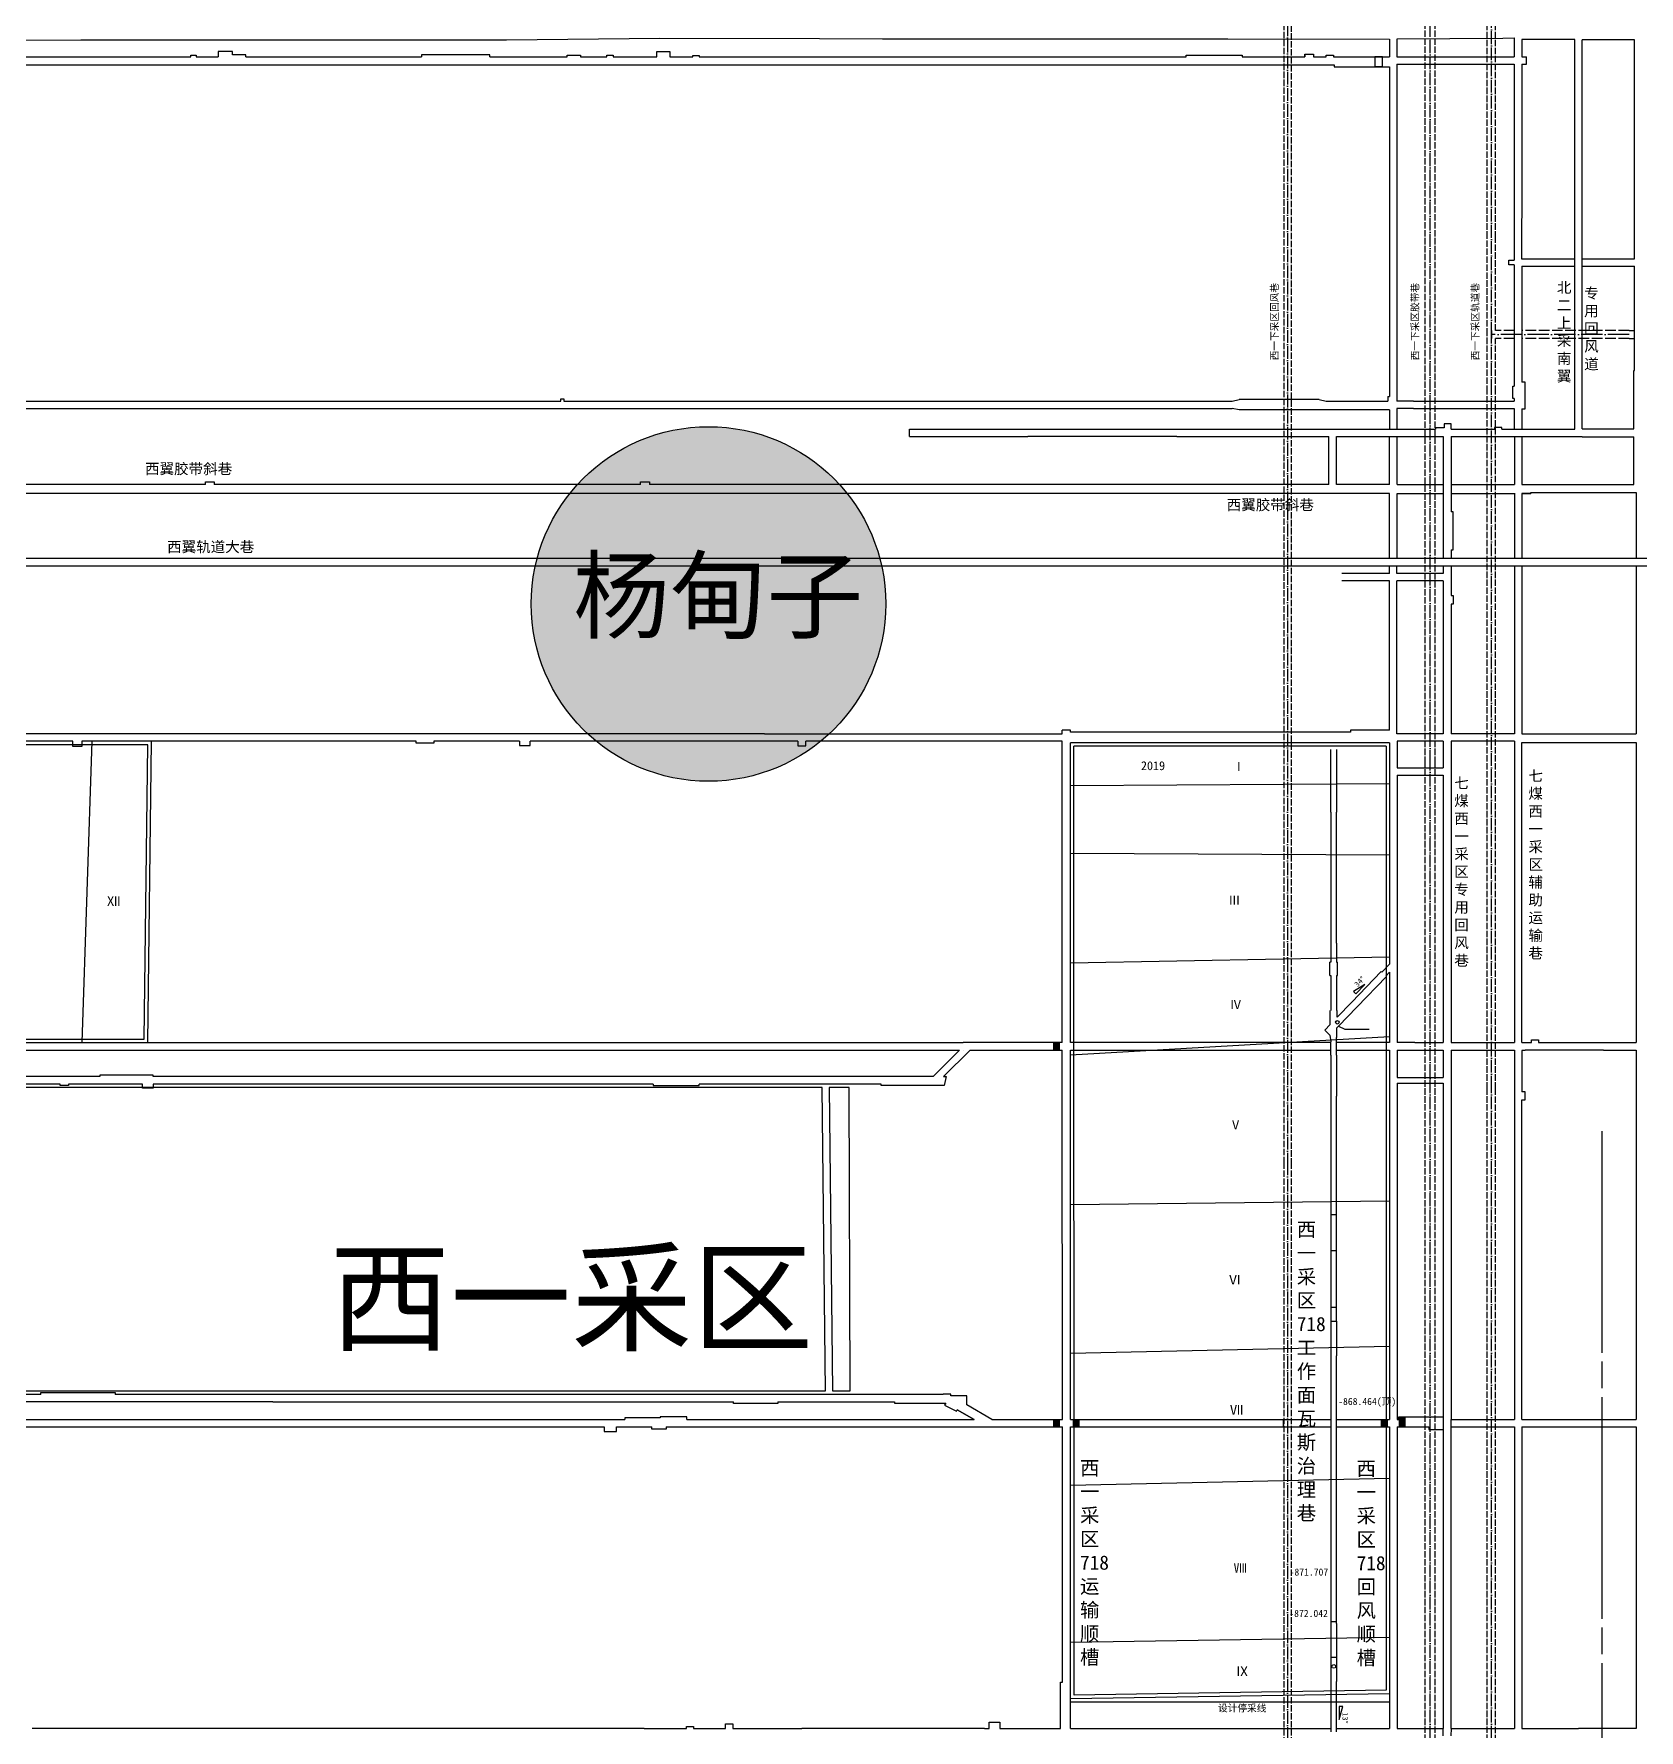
# Model space of a CAD drawing. Header units: millimetres. Extents: x 41513366 to 41522434, y 4590966 to 4600634.
# Drawn here: x 41517719 to 41518625, y 4594753 to 4595710 of the extents above; entities that cross this region are included whole.
import ezdxf

# ---------------------------------------------------------------- set-up
doc = ezdxf.new("R2010")
doc.units = ezdxf.units.MM
for name, pattern in [('ACAD_ISO02W100', [15, 12, -3]), ('ACAD_ISO04W100', [30, 24, -3, 0, -3]), ('新采区边界(5K)', [150, 125, -5, 15, -5])]:
    doc.linetypes.add(name, pattern=pattern)
doc.layers.get('0').update_dxf_attribs({"lineweight": 18})
for name, color, linetype, lineweight in [('12-2采区边界线', 7, 'Continuous', 18), ('2014年工作面月末位置', 150, 'Continuous', 18), ('2016年12煤进尺', 7, 'Continuous', 18), ('7煤巷道', 6, 'Continuous', 18), ('7煤巷道名称', 6, 'Continuous', 18), ('停采线', 255, 'Continuous', 18), ('图纸改动标记', 2, 'Continuous', 18), ('岩巷', 30, 'Continuous', 18), ('岩巷巷道名称', 30, 'Continuous', 18), ('工作面月末位置', 7, 'Continuous', 18), ('设计', 4, 'Continuous', 18), ('采区名称', 7, 'Continuous', 18), ('采空区工作面颜色', 6, 'Continuous', 18)]:
    doc.layers.add(name, color=color, linetype=linetype, lineweight=lineweight)
doc.styles.add('仿宋_GB2312', font='')
doc.styles.add('正体', font='')
doc.styles.add('正等线体', font='simhei.ttf')
doc.styles.get('仿宋_GB2312').set_extended_font_data('宋体')
doc.styles.get('正体').set_extended_font_data('宋体')

msp = doc.modelspace()

# ---------------------------------------------------------------- hatches: boundary and pattern name
at = {"layer": '2016年12煤进尺', "lineweight": -3, "ltscale": 2}
h = msp.add_hatch(color=256, dxfattribs=at)
h.set_gradient(color1=(255, 255, 0), color2=(0, 255, 0), tint=1)
edge = h.paths.add_edge_path()
edge.add_arc((41518099.807, 4595388.504), 100, 0, 360)
edge = h.paths.add_edge_path()
edge.add_arc((41518060.298, 4594304.927), 100, 0, 360)
at = {"layer": '图纸改动标记', "lineweight": -3, "ltscale": 2}
for points in [[(41518298.1925, 4595141.1414), (41518294.1925, 4595141.1414), (41518294.2008, 4595136.9493), (41518298.2008, 4595136.9493)], [(41518298.1925, 4594928.5824), (41518294.1925, 4594928.5824), (41518294.2008, 4594924.3904), (41518298.2008, 4594924.3904)], [(41518309.1994, 4594928.6036), (41518305.1994, 4594928.6036), (41518305.1994, 4594924.4036), (41518309.1994, 4594924.4036)], [(41518483.0758, 4594928.5497), (41518479.0758, 4594928.5487), (41518479.0758, 4594924.3477), (41518483.0758, 4594924.3477)], [(41518493.2184, 4594930.052), (41518489.2184, 4594930.052), (41518489.2184, 4594924.3512), (41518493.2184, 4594924.3512)]]:
    msp.add_hatch(color=3, dxfattribs=at).paths.add_polyline_path(points, flags=0)

# ---------------------------------------------------------------- linework, layer by layer
at = {"color": 30, "linetype": 'ByBlock', "lineweight": -3, "ltscale": 0.5}
for p, q in [((41518454.162, 4595043.969), (41518450.962, 4595043.969)), ((41518450.962, 4595023.969), (41518454.162, 4595023.969)), ((41518450.962, 4594991.969), (41518454.162, 4594991.969))]:
    msp.add_line(p, q, dxfattribs=at)
at = {"color": 3, "lineweight": -3}
for centre in [(41518454.562, 4595152.586), (41518452.562, 4594789.295)]:
    msp.add_circle(centre, 1, dxfattribs=at)
at = {"layer": '12-2采区边界线', "linetype": '新采区边界(5K)', "lineweight": -3}
msp.add_lwpolyline([(41518603.8397, 4595091.2016), (41518603.8397, 4593922.9795), (41516900, 4593922.9795)], dxfattribs=at)
at = {"layer": '2014年工作面月末位置', "color": 150, "lineweight": -3}
for p, q in [((41518482.062, 4595308.281), (41518306.0142, 4595308.281)), ((41518306.0511, 4594773.0433), (41518306.0142, 4595308.281)), ((41518484.062, 4595287.116), (41518304.0157, 4595285.8822)), ((41518484.062, 4595246.778), (41518304.0234, 4595247.7862)), ((41518304.0445, 4595186.1038), (41518484.0839, 4595189.4566)), ((41518304.0263, 4595134.2372), (41518484.062, 4595144.514)), ((41518304.0323, 4595049.751), (41518484.062, 4595051.892)), ((41518304.0362, 4594965.981), (41518484.0638, 4594969.993)), ((41518304.0456, 4594891.59), (41518484.0609, 4594895.383)), ((41518484.0567, 4594805.6049), (41518304.0446, 4594802.727)), ((41518484.062, 4594773.879), (41518304.0519, 4594771.0112)), ((41518482.062, 4594775.8474), (41518306.0511, 4594773.0433))]:
    msp.add_line(p, q, dxfattribs=at)
msp.add_lwpolyline([(41518482.062, 4595308.281), (41518482.062, 4594775.8474)], dxfattribs=at)
at = {"layer": '2016年12煤进尺', "color": 3, "lineweight": -3, "ltscale": 2}
msp.add_line((41518541.5, 4595542.743), (41518541.5, 4595538.143), dxfattribs=at)
at = {"layer": '2016年12煤进尺', "color": 2, "lineweight": -3, "ltscale": 2}
for p, q in [((41518450.962, 4594983.949), (41518454.162, 4594983.949)), ((41518424.062, 4594928.552), (41518424.0623, 4594924.3385)), ((41518450.962, 4594814.723), (41518454.162, 4594814.723)), ((41518454.162, 4594794.301), (41518450.962, 4594794.301))]:
    msp.add_line(p, q, dxfattribs=at)
at = {"layer": '2016年12煤进尺', "color": 30, "lineweight": -3, "ltscale": 2}
for points in [[(41518470.099, 4595173.9085), (41518463.6469, 4595169.9791), (41518465.022, 4595168.6512)], [(41518455.6815, 4594759.3991), (41518457.5932, 4594766.7077), (41518455.6815, 4594766.7077)]]:
    msp.add_lwpolyline(points, close=True, dxfattribs=at)
msp.add_lwpolyline([(41518455.2383, 4595150.4072), (41518458.7331, 4595148.6516), (41518472.591, 4595148.6516)], dxfattribs=at)
at = {"layer": '2016年12煤进尺', "lineweight": 30, "ltscale": 2}
msp.add_circle((41518099.807, 4595388.504), 100, dxfattribs=at)
at = {"layer": '7煤巷道', "lineweight": -3}
for p, q in [((41518483.937, 4595707.1433), (41518483.937, 4595697.144)), ((41518483.943, 4595707.1433), (41518483.943, 4595697.144)), ((41518488.137, 4595707.1374), (41518488.137, 4595697.144)), ((41518488.143, 4595707.1374), (41518488.143, 4595697.144)), ((41518554.418, 4595707.7524), (41518554.418, 4595697.144)), ((41518584.933, 4595706.952), (41518558.6161, 4595706.952)), ((41518588.533, 4595706.952), (41518584.933, 4595706.952)), ((41518588.533, 4595583.17), (41518588.533, 4595706.952)), ((41518592.733, 4595583.1702), (41518592.733, 4595706.752)), ((41518622.284, 4595706.752), (41518592.733, 4595706.752)), ((41518483.937, 4595691.544), (41518483.937, 4595529.829)), ((41518483.943, 4595691.544), (41518483.943, 4595529.829)), ((41518488.137, 4595692.944), (41518488.137, 4595529.8231)), ((41518488.143, 4595692.944), (41518488.143, 4595529.8231)), ((41518554.418, 4595692.944), (41518554.418, 4595582.495)), ((41518588.533, 4595487.117), (41518588.533, 4595583.17)), ((41518592.733, 4595487.216), (41518592.733, 4595583.1702)), ((41518554.418, 4595579.745), (41518554.418, 4595511.379)), ((41518558.618, 4595578.9691), (41518558.618, 4595513.579)), ((41518622.284, 4595520.216), (41518622.284, 4595578.9711)), ((41518621.884, 4595489.716), (41518621.884, 4595520.216)), ((41518483.0251, 4595505.544), (41518483.0238, 4595502.944)), ((41518554.418, 4595504.379), (41518554.418, 4595502.944)), ((41518554.418, 4595498.744), (41518554.418, 4595487.122)), ((41518558.618, 4595498.579), (41518558.618, 4595487.117)), ((41518213.27, 4595482.958), (41518213.27, 4595487.158)), ((41518239.645, 4595487.158), (41518279.961, 4595487.158)), ((41518279.961, 4595487.122), (41518503.139, 4595487.1209)), ((41518558.618, 4595487.117), (41518588.533, 4595487.117)), ((41518592.733, 4595487.216), (41518621.884, 4595487.216)), ((41518621.884, 4595487.216), (41518621.884, 4595489.716)), ((41518239.645, 4595482.958), (41518279.961, 4595482.958)), ((41518363.943, 4595482.922), (41518279.961, 4595482.958)), ((41518363.943, 4595482.922), (41518449.858, 4595482.922)), ((41518454.058, 4595482.922), (41518488.258, 4595482.922)), ((41518514.318, 4595482.922), (41518514.3181, 4595461.922)), ((41518518.718, 4595482.922), (41518518.7181, 4595461.922)), ((41518554.548, 4595482.9175), (41518592.733, 4595482.917)), ((41518554.548, 4595482.9175), (41518554.548, 4595455.839)), ((41518558.748, 4595482.917), (41518558.748, 4595455.8369)), ((41518592.733, 4595482.917), (41518592.733, 4595482.816)), ((41518592.733, 4595482.816), (41518621.883, 4595482.816)), ((41518514.3181, 4595461.922), (41518514.3181, 4595455.839)), ((41518518.7181, 4595461.922), (41518518.7181, 4595455.839)), ((41517745.4744, 4595450.837), (41517675.6026, 4595450.837)), ((41517745.4744, 4595455.837), (41517698.603, 4595455.837)), ((41517816.007, 4595455.837), (41517745.4744, 4595455.837)), ((41517820.531, 4595450.837), (41517745.4744, 4595450.837)), ((41517942.1251, 4595450.837), (41517820.531, 4595450.837)), ((41517942.1251, 4595455.837), (41517821.007, 4595455.837)), ((41518061.538, 4595455.837), (41517942.1251, 4595455.837)), ((41518173.706, 4595450.837), (41517942.1251, 4595450.837)), ((41518173.706, 4595455.837), (41518066.538, 4595455.837)), ((41518238.214, 4595455.837), (41518173.706, 4595455.837)), ((41518238.214, 4595450.837), (41518173.706, 4595450.837)), ((41518449.858, 4595455.837), (41518238.214, 4595455.837)), ((41518458.996, 4595450.837), (41518238.214, 4595450.837)), ((41518484.058, 4595455.837), (41518454.058, 4595455.837)), ((41518484.058, 4595450.837), (41518458.996, 4595450.837)), ((41518514.3182, 4595455.839), (41518514.3182, 4595448.922)), ((41518514.3182, 4595448.922), (41518514.3183, 4595414.3034)), ((41518518.7181, 4595455.839), (41518518.7182, 4595448.922)), ((41518518.7182, 4595448.922), (41518518.7182, 4595440.517)), ((41518554.548, 4595451.0672), (41518554.548, 4595414.3034)), ((41518558.748, 4595455.8369), (41518560.11, 4595455.8369)), ((41518558.748, 4595455.8369), (41518560.11, 4595455.8369)), ((41518558.748, 4595450.8369), (41518558.748, 4595414.3034)), ((41518560.11, 4595455.8369), (41518620.1811, 4595455.8352)), ((41518560.11, 4595455.8369), (41518621.883, 4595455.8351)), ((41518563.748, 4595451.4369), (41518620.1809, 4595451.4352)), ((41518563.748, 4595451.4369), (41518563.748, 4595450.8369)), ((41518623.155, 4595451.4351), (41518623.155, 4595414.3085)), ((41518520.0183, 4595440.517), (41518518.7182, 4595440.517)), ((41518520.0183, 4595419.017), (41518520.0183, 4595440.517)), ((41518518.7183, 4595419.017), (41518518.7183, 4595414.3034)), ((41518518.7183, 4595419.017), (41518520.0183, 4595419.017)), ((41518484.062, 4595405.669), (41518484.062, 4595410.1034)), ((41518488.144, 4595405.669), (41518488.144, 4595410.1034)), ((41518514.3184, 4595410.1034), (41518514.3184, 4595405.669)), ((41518514.3184, 4595410.1034), (41518514.3184, 4595405.669)), ((41518518.7184, 4595410.1034), (41518518.7185, 4595393.317)), ((41518554.548, 4595410.1034), (41518554.548, 4595315.352)), ((41518558.748, 4595410.1034), (41518558.748, 4595315.352)), ((41518623.155, 4595410.1045), (41518623.155, 4595315.352)), ((41518484.062, 4595405.669), (41518457.062, 4595405.669)), ((41518484.062, 4595401.469), (41518457.062, 4595401.469)), ((41518484.062, 4595317.281), (41518484.062, 4595401.469)), ((41518512.3184, 4595405.669), (41518488.144, 4595405.669)), ((41518488.144, 4595315.352), (41518488.144, 4595401.469)), ((41518512.3184, 4595401.469), (41518488.144, 4595401.469)), ((41518514.3184, 4595405.669), (41518512.3184, 4595405.669)), ((41518514.3184, 4595401.469), (41518512.3184, 4595401.469)), ((41518514.3184, 4595401.469), (41518514.3186, 4595370.662)), ((41518514.3184, 4595401.469), (41518514.3188, 4595315.352)), ((41518518.7184, 4595408.617), (41518518.7185, 4595393.317)), ((41518518.7185, 4595393.317), (41518520.0185, 4595393.317)), ((41518520.0185, 4595393.317), (41518520.0185, 4595388.417)), ((41518518.7185, 4595388.417), (41518518.7186, 4595370.662)), ((41518520.0185, 4595388.417), (41518518.7185, 4595388.417)), ((41518518.7185, 4595388.417), (41518518.7188, 4595315.352)), ((41518514.3186, 4595370.662), (41518514.3187, 4595349.9995)), ((41518518.7186, 4595370.662), (41518518.7187, 4595349.9995)), ((41517844.174, 4595315.352), (41517555.318, 4595315.352)), ((41517844.174, 4595315.352), (41517719.4, 4595315.352)), ((41518004.174, 4595315.352), (41517844.174, 4595315.352)), ((41518131.475, 4595315.352), (41518004.174, 4595315.352)), ((41518131.475, 4595315.352), (41518299.4139, 4595315.352)), ((41518365.062, 4595316.281), (41518304.014, 4595316.281)), ((41518462.062, 4595316.281), (41518365.062, 4595316.281)), ((41518514.3188, 4595315.352), (41518488.144, 4595315.352)), ((41518554.548, 4595315.352), (41518518.718, 4595315.352)), ((41518558.748, 4595315.352), (41518623.155, 4595315.352)), ((41517741.242, 4595311.152), (41517665.656, 4595311.152)), ((41517741.242, 4595311.152), (41517719.4, 4595311.152)), ((41517844.174, 4595311.152), (41517746.242, 4595311.152)), ((41517934.841, 4595311.152), (41517844.174, 4595311.152)), ((41517993.241, 4595311.152), (41517944.841, 4595311.152)), ((41518004.174, 4595311.152), (41517999.241, 4595311.152)), ((41518131.475, 4595311.152), (41518004.174, 4595311.152)), ((41518150.148, 4595311.152), (41518131.475, 4595311.152)), ((41518216.232, 4595311.152), (41518154.648, 4595311.152)), ((41518241.232, 4595311.152), (41518216.232, 4595311.152)), ((41518299.4142, 4595311.152), (41518241.232, 4595311.152)), ((41518365.062, 4595310.281), (41518304.014, 4595310.281)), ((41518484.062, 4595310.281), (41518365.062, 4595310.281)), ((41518514.3189, 4595311.152), (41518488.262, 4595311.152)), ((41518514.3189, 4595311.152), (41518514.3189, 4595299.617)), ((41518514.3189, 4595311.152), (41518514.3189, 4595296.152)), ((41518554.548, 4595311.152), (41518518.718, 4595311.152)), ((41518518.7189, 4595311.152), (41518518.7189, 4595299.617)), ((41518518.7189, 4595311.152), (41518518.7194, 4595204.73)), ((41518554.548, 4595311.152), (41518554.548, 4595305.2491)), ((41518554.548, 4595305.2491), (41518554.548, 4595141.152)), ((41518558.748, 4595141.152), (41518558.748, 4595310.352)), ((41518558.748, 4595310.352), (41518560.6733, 4595310.352)), ((41518560.6733, 4595310.352), (41518578.567, 4595310.352)), ((41518578.567, 4595310.352), (41518623.155, 4595310.352)), ((41518623.155, 4595310.352), (41518623.155, 4595141.152)), ((41518488.262, 4595296.152), (41518514.3189, 4595296.152)), ((41518514.3189, 4595299.617), (41518514.3189, 4595296.152)), ((41518518.7189, 4595299.617), (41518518.7194, 4595204.73)), ((41518488.262, 4595291.952), (41518514.3189, 4595291.952)), ((41518514.3189, 4595291.952), (41518514.3194, 4595204.73)), ((41518514.3189, 4595291.952), (41518514.3194, 4595204.73)), ((41518299.4177, 4595141.152), (41518299.4177, 4595260.0829)), ((41518304.0742, 4595141.152), (41518304.0175, 4595260.0542)), ((41518514.3194, 4595204.73), (41518514.3196, 4595154.84)), ((41518518.7194, 4595204.73), (41518518.7196, 4595154.84)), ((41518479.6761, 4595180.8955), (41518484.062, 4595185.4373)), ((41518481.9779, 4595178.6726), (41518484.062, 4595180.8307)), ((41518514.3196, 4595154.84), (41518514.3197, 4595141.152)), ((41518518.7196, 4595154.84), (41518518.7197, 4595141.152)), ((41517449.301, 4595141.152), (41518243.485, 4595141.152)), ((41517449.301, 4595136.952), (41518241.4681, 4595136.952)), ((41518241.4681, 4595136.952), (41518226.4684, 4595121.952)), ((41518243.485, 4595136.952), (41518243.485, 4595136.952)), ((41518247.4078, 4595136.952), (41518299.4263, 4595136.952)), ((41518304.0261, 4595136.952), (41518450.962, 4595136.952)), ((41518454.162, 4595136.952), (41518484.062, 4595136.952)), ((41518488.262, 4595136.952), (41518514.3197, 4595136.952)), ((41518498.218, 4595141.152), (41518514.3197, 4595141.152)), ((41518514.3197, 4595136.952), (41518514.3198, 4595121.452)), ((41518514.3197, 4595136.952), (41518514.3198, 4595121.452)), ((41518518.7197, 4595141.152), (41518554.548, 4595141.152)), ((41518518.7197, 4595136.952), (41518518.7199, 4595093.041)), ((41518518.7197, 4595136.952), (41518518.7207, 4594933.154)), ((41518518.7197, 4595136.952), (41518539.818, 4595136.952)), ((41518539.818, 4595136.952), (41518554.548, 4595136.952)), ((41518554.548, 4595136.952), (41518554.548, 4595068.927)), ((41518554.548, 4595135.797), (41518554.548, 4594936.238)), ((41518558.748, 4595134.9656), (41518558.748, 4595113.4042)), ((41518604.767, 4595141.152), (41518619.767, 4595141.152)), ((41518604.767, 4595136.952), (41518623.155, 4595136.952)), ((41518619.767, 4595141.152), (41518623.155, 4595141.152)), ((41518623.155, 4595136.952), (41518623.155, 4594928.544)), ((41517756.46, 4595121.952), (41517684.616, 4595121.952)), ((41517734.126, 4595117.752), (41517684.616, 4595117.752)), ((41517780.46, 4595117.752), (41517738.826, 4595117.752)), ((41517925.167, 4595121.952), (41517786.46, 4595121.952)), ((41517925.167, 4595117.752), (41517786.46, 4595117.752)), ((41518060.343, 4595121.952), (41517925.167, 4595121.952)), ((41518060.343, 4595117.752), (41517925.167, 4595117.752)), ((41518093.759, 4595121.952), (41518060.343, 4595121.952)), ((41518068.567, 4595117.752), (41518060.343, 4595117.752)), ((41518149.759, 4595121.952), (41518093.759, 4595121.952)), ((41518149.759, 4595117.752), (41518094.567, 4595117.752)), ((41518214.759, 4595121.952), (41518149.759, 4595121.952)), ((41518226.4684, 4595121.952), (41518214.759, 4595121.952)), ((41518514.3198, 4595118.252), (41518514.3199, 4595093.041)), ((41518514.3198, 4595118.252), (41518514.3207, 4594933.154)), ((41518558.748, 4594928.544), (41518558.748, 4595108.9042)), ((41517723.105, 4594942.752), (41517691.065, 4594942.752)), ((41517921.5532, 4594942.752), (41517765.105, 4594942.752)), ((41518041.5343, 4594942.752), (41517854.047, 4594942.752)), ((41517854.047, 4594938.552), (41517691.065, 4594938.552)), ((41518514.318, 4594933.154), (41518514.318, 4594754.344)), ((41518518.718, 4594933.154), (41518518.718, 4594928.552)), ((41518554.548, 4594936.238), (41518554.548, 4594928.552)), ((41517679.406, 4594928.552), (41518052.612, 4594928.552)), ((41517679.406, 4594924.352), (41518040.988, 4594924.352)), ((41518047.988, 4594924.352), (41518067.912, 4594924.352)), ((41518075.912, 4594924.352), (41518299.4446, 4594924.352)), ((41518087.612, 4594928.552), (41518249.6722, 4594928.552)), ((41518259.6722, 4594928.552), (41518259.737, 4594928.552)), ((41518259.737, 4594928.552), (41518275.755, 4594928.552)), ((41518304.0411, 4594924.352), (41518450.962, 4594924.352)), ((41518454.162, 4594924.352), (41518457.457, 4594924.352)), ((41518457.457, 4594928.544), (41518484.062, 4594928.5507)), ((41518457.457, 4594924.344), (41518484.062, 4594924.3484)), ((41518488.262, 4594928.5518), (41518489.218, 4594928.552)), ((41518488.262, 4594924.3491), (41518506.218, 4594924.352)), ((41518518.718, 4594928.552), (41518554.548, 4594928.552)), ((41518518.718, 4594924.352), (41518518.718, 4594928.552)), ((41518518.718, 4594754.344), (41518518.718, 4594924.352)), ((41518518.718, 4594924.352), (41518554.548, 4594924.352)), ((41518554.548, 4594924.352), (41518554.548, 4594826.371)), ((41518558.748, 4594928.544), (41518605.627, 4594928.544)), ((41518558.748, 4594924.344), (41518558.748, 4594826.371)), ((41518558.748, 4594924.344), (41518623.155, 4594924.344)), ((41518605.627, 4594928.544), (41518623.155, 4594928.544)), ((41518623.155, 4594924.352), (41518623.155, 4594754.352)), ((41518554.548, 4594826.371), (41518554.548, 4594754.344)), ((41518558.748, 4594826.371), (41518558.748, 4594754.344)), ((41517830.983, 4594754.3504), (41517718.2, 4594754.3496)), ((41517933.415, 4594754.3511), (41517830.983, 4594754.3504)), ((41518063.52, 4594754.352), (41517933.415, 4594754.3511)), ((41518063.52, 4594754.352), (41518087.324, 4594754.352)), ((41518091.324, 4594754.352), (41518109.424, 4594754.352)), ((41518113.624, 4594754.352), (41518152.52, 4594754.352)), ((41518255.605, 4594754.344), (41518152.52, 4594754.344)), ((41518255.605, 4594754.344), (41518258.19, 4594754.352)), ((41518258.19, 4594754.352), (41518258.19, 4594757.852)), ((41518258.19, 4594757.852), (41518264.19, 4594757.852)), ((41518264.19, 4594757.852), (41518264.19, 4594754.352)), ((41518264.19, 4594754.352), (41518298.4531, 4594754.3497)), ((41518304.0531, 4594754.3495), (41518390.472, 4594754.344)), ((41518390.472, 4594754.344), (41518450.962, 4594754.344)), ((41518454.162, 4594754.344), (41518484.062, 4594754.344)), ((41518488.262, 4594754.344), (41518514.318, 4594754.344)), ((41518514.318, 4594750.144), (41518514.318, 4594754.344)), ((41518518.718, 4594754.344), (41518518.618, 4594750.144)), ((41518518.718, 4594754.344), (41518554.548, 4594754.344)), ((41518558.748, 4594754.344), (41518590.729, 4594754.344)), ((41518623.155, 4594754.344), (41518590.729, 4594754.344)), ((41518623.155, 4594754.352), (41518623.155, 4594754.344))]:
    msp.add_line(p, q, dxfattribs=at)
at = {"layer": '7煤巷道', "color": 30, "lineweight": -3}
for p, q in [((41518450.962, 4595271.1417), (41518450.962, 4595306.5163)), ((41518454.162, 4595306.5163), (41518454.162, 4595271.1417)), ((41518450.962, 4595271.1417), (41518450.962, 4595232.1416)), ((41518454.162, 4595232.1416), (41518454.162, 4595271.1417)), ((41518450.962, 4595232.1416), (41518450.962, 4595197.142)), ((41518454.162, 4595197.142), (41518454.162, 4595232.1416)), ((41518450.962, 4595197.142), (41518450.962, 4595186.4289)), ((41518454.162, 4595197.142), (41518454.162, 4595186.4289)), ((41518450.362, 4595179.0289), (41518450.362, 4595186.4289)), ((41518450.962, 4595186.4289), (41518450.362, 4595186.4289)), ((41518454.162, 4595186.4289), (41518454.762, 4595186.4289)), ((41518454.762, 4595179.0289), (41518454.762, 4595186.4289)), ((41518462.7273, 4595163.9204), (41518479.3883, 4595181.1733)), ((41518479.3883, 4595181.1733), (41518479.6761, 4595180.8955)), ((41518450.362, 4595179.0289), (41518450.962, 4595179.0289)), ((41518450.962, 4595179.0289), (41518450.962, 4595159.235)), ((41518454.162, 4595179.0289), (41518454.162, 4595159.235)), ((41518454.162, 4595179.0289), (41518454.762, 4595179.0289)), ((41518465.6046, 4595161.1418), (41518482.2657, 4595178.3947)), ((41518481.9779, 4595178.6726), (41518482.2657, 4595178.3947)), ((41518462.7273, 4595163.9204), (41518454.562, 4595155.4651)), ((41518465.6046, 4595161.1418), (41518455.2383, 4595150.4072)), ((41518447.5265, 4595148.1796), (41518450.562, 4595151.323)), ((41518450.562, 4595151.323), (41518450.562, 4595159.235)), ((41518454.562, 4595155.4651), (41518454.562, 4595159.235)), ((41518447.5265, 4595148.1796), (41518450.4038, 4595145.401)), ((41518450.4038, 4595145.401), (41518450.962, 4595141.6508)), ((41518450.962, 4595133.9698), (41518450.962, 4595141.6508)), ((41518454.162, 4595149.2927), (41518455.2383, 4595150.4072)), ((41518454.162, 4595149.2927), (41518454.162, 4595144.0088)), ((41518454.162, 4595133.9698), (41518454.162, 4595144.0088)), ((41518450.962, 4595133.9698), (41518450.962, 4595110.9694)), ((41518454.162, 4595133.9698), (41518454.162, 4595110.9694)), ((41518450.962, 4595110.9694), (41518450.962, 4595081.968)), ((41518454.162, 4595081.968), (41518454.162, 4595110.9694)), ((41518450.962, 4595081.968), (41518450.962, 4595023.969)), ((41518454.162, 4595023.969), (41518454.162, 4595081.968)), ((41518450.962, 4595023.969), (41518450.962, 4594997.049)), ((41518454.162, 4594997.049), (41518454.162, 4595023.969)), ((41518450.962, 4594997.049), (41518450.962, 4594983.949)), ((41518454.162, 4594983.949), (41518454.162, 4594997.049))]:
    msp.add_line(p, q, dxfattribs=at)
at = {"layer": '7煤巷道', "lineweight": -3}
for points in [[(41516895.7085, 4595706.7115), (41516979.594, 4595706.627), (41517057.51, 4595706.488), (41517098.859, 4595706.506), (41517189.811, 4595706.56), (41517276.635, 4595706.643), (41517369.307, 4595706.59), (41517448.08, 4595706.574), (41517511.46, 4595706.582), (41517610.146, 4595706.575), (41517654.831, 4595706.567), (41517745.677, 4595706.643), (41517813.659, 4595706.65), (41517897.167, 4595706.673), (41517985.916, 4595706.669), (41518072.387, 4595707.599), (41518162.481, 4595707.501), (41518197.939, 4595707.179), (41518223.887, 4595707.188), (41518306.181, 4595707.233), (41518392.856, 4595707.271), (41518483.943, 4595707.1433)], [(41518488.143, 4595707.1569), (41518548.0085, 4595707.6948)], [(41518548.0085, 4595707.6948), (41518554.416, 4595707.7523)], [(41518558.6161, 4595706.952), (41518558.6174, 4595697.144)], [(41518622.284, 4595696.171), (41518622.284, 4595706.752), (41518592.733, 4595706.752)], [(41517632.233, 4595697.144), (41517807.741, 4595697.144)], [(41517807.741, 4595697.144), (41517807.741, 4595697.944), (41517810.741, 4595697.944), (41517810.741, 4595697.144), (41517823.241, 4595697.144)], [(41517838.741, 4595697.144), (41517838.741, 4595698.144), (41517831.241, 4595698.144), (41517831.241, 4595700.144), (41517823.241, 4595700.144), (41517823.241, 4595697.144)], [(41517838.741, 4595697.144), (41517937.908, 4595697.144)], [(41517976.4081, 4595697.1531), (41517976.4081, 4595698.2531), (41517937.9081, 4595698.2531), (41517937.908, 4595697.1554)], [(41517976.4081, 4595697.144), (41518020.0081, 4595697.144)], [(41518020.0081, 4595697.1531), (41518020.0081, 4595697.9531), (41518027.5081, 4595697.9531), (41518027.508, 4595697.1501)], [(41518027.508, 4595697.144), (41518042.508, 4595697.144)], [(41518042.508, 4595697.1547), (41518042.508, 4595697.9547), (41518046.008, 4595697.9547), (41518046.008, 4595697.149)], [(41518046.008, 4595697.144), (41518070.6619, 4595697.1475), (41518070.6621, 4595700.0471), (41518077.9621, 4595700.0471), (41518077.9621, 4595697.144), (41518090.9631, 4595697.1463), (41518090.9631, 4595697.8463), (41518094.5631, 4595697.8463), (41518094.5631, 4595697.1461)], [(41518094.5631, 4595697.144), (41518369.3801, 4595697.144)], [(41518369.3801, 4595697.144), (41518369.3801, 4595697.944), (41518400.8801, 4595697.944), (41518400.8801, 4595697.144)], [(41518400.8801, 4595697.144), (41518436.249, 4595697.144)], [(41518436.249, 4595698.418), (41518436.249, 4595697.144), (41518436.249, 4595698.644), (41518441.049, 4595698.644), (41518441.049, 4595697.144), (41518448.349, 4595697.144), (41518448.349, 4595697.944), (41518452.349, 4595697.944), (41518452.349, 4595697.144), (41518483.943, 4595697.144)], [(41518488.137, 4595697.144), (41518549.4136, 4595697.144)], [(41518549.4136, 4595697.144), (41518554.418, 4595697.144)], [(41518558.6174, 4595697.144), (41518561.2179, 4595697.144)], [(41518558.6179, 4595692.9446), (41518561.2179, 4595692.9446), (41518561.2179, 4595697.144)], [(41518622.284, 4595583.1711), (41518622.284, 4595696.171)], [(41517070.673, 4595692.644), (41518452.849, 4595692.644), (41518452.849, 4595691.544), (41518483.943, 4595691.544)], [(41518488.137, 4595692.944), (41518549.4136, 4595692.944)], [(41518549.4136, 4595692.944), (41518554.418, 4595692.944)], [(41518554.418, 4595579.745), (41518551.3576, 4595579.745), (41518551.3576, 4595582.495), (41518554.418, 4595582.495)], [(41518558.5286, 4595583.1691), (41518588.533, 4595583.17)], [(41518558.618, 4595583.1691), (41518588.533, 4595583.17)], [(41518592.733, 4595583.1702), (41518622.284, 4595583.1711)], [(41518558.618, 4595578.9691), (41518588.533, 4595578.97)], [(41518592.733, 4595578.9702), (41518622.284, 4595578.9711)], [(41518483.937, 4595529.829), (41518483.9251, 4595505.5436)], [(41518488.137, 4595529.8231), (41518488.1383, 4595502.944)], [(41518621.884, 4595520.216), (41518622.284, 4595520.216)], [(41518483.0326, 4595505.5446), (41518483.9172, 4595505.5687)], [(41518554.418, 4595504.379), (41518553.518, 4595504.379), (41518553.518, 4595511.379), (41518554.418, 4595511.379)], [(41518558.748, 4595498.579), (41518560.618, 4595498.579), (41518560.618, 4595513.579), (41518558.618, 4595513.579)], [(41517247.495, 4595498.744), (41518395.2089, 4595498.744)], [(41517679.814, 4595502.944), (41518016.439, 4595502.944)], [(41518016.439, 4595502.944), (41518016.439, 4595504.144), (41518018.139, 4595504.144), (41518018.139, 4595502.944)], [(41518018.139, 4595502.944), (41518395.2089, 4595502.944)], [(41518395.2089, 4595502.944), (41518399.1059, 4595503.846)], [(41518399.1059, 4595497.944), (41518395.2089, 4595498.744)], [(41518444.312, 4595503.846), (41518399.1059, 4595503.846)], [(41518483.9213, 4595497.944), (41518399.1059, 4595497.944)], [(41518444.312, 4595503.846), (41518448.2089, 4595502.944)], [(41518448.209, 4595502.944), (41518483.0238, 4595502.944)], [(41518483.9213, 4595497.944), (41518483.916, 4595487.12)], [(41518497.6385, 4595502.944), (41518488.1383, 4595502.944)], [(41518488.1385, 4595498.744), (41518488.139, 4595487.121)], [(41518497.6385, 4595498.744), (41518488.1385, 4595498.744)], [(41518497.6385, 4595502.944), (41518554.418, 4595502.944)], [(41518497.6385, 4595498.744), (41518554.418, 4595498.744)], [(41518213.27, 4595487.158), (41518239.645, 4595487.158)], [(41518503.139, 4595487.122), (41518509.918, 4595487.122)], [(41518503.139, 4595487.1209), (41518509.918, 4595487.1205)], [(41518518.718, 4595487.122), (41518518.718, 4595490.122), (41518514.918, 4595490.122), (41518514.918, 4595487.922), (41518509.918, 4595487.922), (41518509.918, 4595487.122)], [(41518518.718, 4595487.1198), (41518543.326, 4595487.1181)], [(41518547.326, 4595487.122), (41518547.326, 4595488.122), (41518543.326, 4595488.122), (41518543.326, 4595487.122)], [(41518547.326, 4595487.1178), (41518558.618, 4595487.117)], [(41518213.27, 4595482.958), (41518239.645, 4595482.958)], [(41518449.858, 4595455.837), (41518449.858, 4595477.922), (41518449.858, 4595482.922)], [(41518454.058, 4595455.837), (41518454.058, 4595477.922), (41518454.058, 4595482.922)], [(41518484.058, 4595455.837), (41518484.058, 4595482.922)], [(41518488.258, 4595482.922), (41518514.318, 4595482.922)], [(41518488.258, 4595455.839), (41518488.258, 4595482.922)], [(41518518.718, 4595482.922), (41518554.548, 4595482.9175)], [(41518621.883, 4595455.8351), (41518621.883, 4595482.816)], [(41518484.058, 4595414.3034), (41518484.058, 4595450.837)], [(41518488.258, 4595455.839), (41518514.3181, 4595455.839)], [(41518488.258, 4595414.3034), (41518488.258, 4595450.839)], [(41518488.258, 4595450.839), (41518514.3182, 4595450.839)], [(41518518.7181, 4595455.839), (41518540.762, 4595455.839), (41518554.548, 4595455.839)], [(41518518.7182, 4595450.839), (41518540.762, 4595450.8391), (41518554.548, 4595450.839)], [(41518563.748, 4595450.8369), (41518558.748, 4595450.8369), (41518563.748, 4595450.8369), (41518563.748, 4595451.4369), (41518623.155, 4595451.4351)], [(41518299.4139, 4595315.352), (41518299.4138, 4595316.281)], [(41518299.4139, 4595315.352), (41518299.4138, 4595316.281)], [(41518304.014, 4595316.281), (41518304.014, 4595317.281), (41518299.514, 4595317.281), (41518299.4139, 4595317.2825)], [(41518299.4139, 4595315.352), (41518299.4139, 4595317.2825), (41518299.514, 4595317.281)], [(41518484.062, 4595317.281), (41518462.062, 4595317.281), (41518462.062, 4595316.281)], [(41517746.242, 4595308.152), (41517741.242, 4595308.152), (41517741.242, 4595311.152)], [(41517746.242, 4595311.152), (41517746.242, 4595308.152)], [(41517944.841, 4595311.152), (41517944.841, 4595309.952), (41517934.841, 4595309.952), (41517934.841, 4595311.152)], [(41517993.241, 4595311.152), (41517993.241, 4595308.652), (41517999.241, 4595308.652), (41517999.241, 4595311.152)], [(41518150.148, 4595311.152), (41518150.148, 4595308.452), (41518154.648, 4595308.452), (41518154.648, 4595311.152)], [(41518299.4177, 4595260.0829), (41518299.4142, 4595311.152)], [(41518304.0175, 4595260.0542), (41518304.014, 4595310.281)], [(41518484.062, 4595310.281), (41518484.062, 4595185.4373)], [(41518488.262, 4595311.152), (41518488.262, 4595296.152)], [(41518488.262, 4595291.952), (41518488.262, 4595171.952)], [(41518484.062, 4595180.8307), (41518484.062, 4595171.952)], [(41518484.062, 4595171.952), (41518484.062, 4595141.152)], [(41518488.262, 4595171.952), (41518488.262, 4595141.152)], [(41518558.748, 4595141.152), (41518564.148, 4595141.152), (41518564.148, 4595142.652), (41518568.148, 4595142.652), (41518568.148, 4595141.152), (41518604.767, 4595141.152)], [(41518247.4078, 4595136.952), (41518232.4081, 4595121.952), (41518233.8081, 4595121.952), (41518232.7627, 4595116.952), (41518197.298, 4595116.952), (41518197.298, 4595117.752), (41518149.759, 4595117.752)], [(41518299.426, 4595141.152), (41518243.485, 4595141.152)], [(41518299.427, 4595126.8569), (41518299.4263, 4595136.952)], [(41518304.0268, 4595126.8572), (41518304.0261, 4595136.952)], [(41518450.962, 4595141.152), (41518304.0742, 4595141.152)], [(41518484.062, 4595141.152), (41518454.162, 4595141.152)], [(41518484.062, 4595136.952), (41518484.062, 4594977.053)], [(41518498.218, 4595141.152), (41518488.262, 4595141.152)], [(41518488.262, 4595136.952), (41518488.262, 4595121.452)], [(41518604.767, 4595136.952), (41518560.548, 4595136.952), (41518560.548, 4595136.652), (41518558.748, 4595136.652), (41518558.748, 4595113.4042)], [(41517786.46, 4595121.952), (41517786.46, 4595122.752), (41517756.46, 4595122.752), (41517756.46, 4595121.952)], [(41518299.4409, 4594928.552), (41518299.427, 4595126.8569)], [(41518304.0408, 4594928.552), (41518304.0268, 4595126.8572)], [(41517738.826, 4595117.752), (41517738.826, 4595116.852), (41517734.126, 4595116.852), (41517734.126, 4595117.752)], [(41517786.46, 4595117.752), (41517786.46, 4595115.352), (41517780.46, 4595115.352), (41517780.46, 4595117.752)], [(41518068.567, 4595117.752), (41518068.567, 4595116.952), (41518094.567, 4595116.952), (41518094.567, 4595117.752)], [(41518233.2457, 4595121.952), (41518232.4081, 4595121.952)], [(41518488.262, 4595121.452), (41518514.218, 4595121.452)], [(41518488.262, 4595118.252), (41518514.218, 4595118.252)], [(41518488.262, 4595118.252), (41518488.262, 4594977.053)], [(41518558.748, 4595108.9042), (41518560.548, 4595108.9042), (41518560.548, 4595113.4042), (41518558.748, 4595113.4042)], [(41518484.062, 4594977.053), (41518484.062, 4594928.5507)], [(41518488.262, 4594977.053), (41518488.262, 4594928.5518)], [(41517723.105, 4594942.752), (41517723.105, 4594943.752), (41517765.105, 4594943.752), (41517765.105, 4594942.752)], [(41518259.6722, 4594928.552), (41518245.4846, 4594936.7432), (41518245.4846, 4594941.9393), (41518236.4846, 4594941.9393), (41518236.4846, 4594942.9393), (41518232.2846, 4594942.9393), (41518232.2846, 4594942.752), (41518041.5343, 4594942.752)], [(41517854.047, 4594938.552), (41518041.5343, 4594938.552), (41518113.933, 4594938.552)], [(41518138.933, 4594938.552), (41518138.933, 4594937.552), (41518113.933, 4594937.552), (41518113.933, 4594938.552)], [(41518138.933, 4594938.552), (41518204.7019, 4594938.552), (41518204.7019, 4594937.752), (41518232.7267, 4594937.752), (41518233.7372, 4594937.752), (41518233.0369, 4594936.6568), (41518239.6415, 4594933.2956), (41518240.1038, 4594934.0678)], [(41518249.6722, 4594928.552), (41518240.1075, 4594934.0741), (41518249.6722, 4594928.552)], [(41518040.988, 4594924.352), (41518040.988, 4594921.752), (41518047.988, 4594921.752), (41518047.988, 4594924.352)], [(41518072.612, 4594929.552), (41518052.612, 4594929.552), (41518052.612, 4594928.552)], [(41518075.912, 4594924.352), (41518075.912, 4594923.152), (41518067.912, 4594923.152), (41518067.912, 4594924.352)], [(41518087.612, 4594928.552), (41518087.612, 4594930.052), (41518072.612, 4594930.052)], [(41518072.612, 4594930.052), (41518072.612, 4594929.552)], [(41518275.755, 4594928.552), (41518299.4409, 4594928.552)], [(41518299.4456, 4594861.349), (41518299.4412, 4594924.352)], [(41518304.0408, 4594928.552), (41518450.962, 4594928.552)], [(41518304.0456, 4594861.349), (41518304.0411, 4594924.352)], [(41518454.162, 4594928.552), (41518457.457, 4594928.552)], [(41518489.218, 4594928.552), (41518489.218, 4594930.052), (41518514.218, 4594930.052)], [(41518506.218, 4594924.352), (41518506.218, 4594922.852), (41518514.218, 4594922.852)], [(41518087.324, 4594754.352), (41518087.324, 4594755.352), (41518091.324, 4594755.352), (41518091.324, 4594754.352)], [(41518109.424, 4594754.352), (41518109.424, 4594756.952)], [(41518109.424, 4594756.952), (41518113.624, 4594756.952), (41518113.624, 4594754.352)]]:
    msp.add_lwpolyline(points, dxfattribs=at)
msp.add_lwpolyline([(41518558.6179, 4595692.9446), (41518558.6208, 4595671.2824, -0.00001527), (41518558.6208, 4595671.2822), (41518558.6238, 4595628.8474), (41518558.5286, 4595583.1691)], format="xyb", dxfattribs=at)
at = {"layer": '停采线', "color": 3, "lineweight": -3}
msp.add_line((41518304.054, 4594769.3495), (41518484.062, 4594769.3381), dxfattribs=at)
at = {"layer": '图纸改动标记', "color": 3, "linetype": 'ACAD_ISO02W100', "lineweight": -3, "ltscale": 0.3}
for p, q in [((41518504.1, 4595298.824), (41518504.1, 4596106.342)), ((41518509.7, 4595298.824), (41518509.7, 4596104.042)), ((41518424.4, 4596071.2404), (41518424.4, 4595073.487)), ((41518428.6, 4596070.3736), (41518428.6, 4595073.487)), ((41518539.2, 4595595.112), (41518539.2, 4596038.104)), ((41518543.8, 4595595.112), (41518543.8, 4596038.104)), ((41518539.2, 4595540.443), (41518539.2, 4595595.112)), ((41518543.8, 4595542.743), (41518543.8, 4595595.112)), ((41518539.2, 4595508.133), (41518539.2, 4595540.443)), ((41518543.8, 4595508.133), (41518543.8, 4595538.143)), ((41518539.2, 4595115.151), (41518539.2, 4595508.133)), ((41518543.8, 4595115.151), (41518543.8, 4595508.133)), ((41518504.1, 4594004.753), (41518504.1, 4595298.824)), ((41518509.7, 4594004.753), (41518509.7, 4595298.824)), ((41518539.2, 4594004.753), (41518539.2, 4595115.151)), ((41518543.8, 4594000.153), (41518543.8, 4595115.151)), ((41518424.4, 4595073.487), (41518424.4, 4594380.659)), ((41518428.6, 4595073.487), (41518428.6, 4594380.659))]:
    msp.add_line(p, q, dxfattribs=at)
at = {"layer": '图纸改动标记', "color": 3, "linetype": 'ACAD_ISO02W100', "lineweight": -3, "ltscale": 0.5}
for p, q in [((41518554.418, 4595542.743), (41518543.8, 4595542.743)), ((41518554.418, 4595538.143), (41518543.8, 4595538.143)), ((41518619.1915, 4595542.743), (41518558.618, 4595542.743)), ((41518619.1916, 4595538.143), (41518558.618, 4595538.143))]:
    msp.add_line(p, q, dxfattribs=at)
at = {"layer": '图纸改动标记', "color": 3, "linetype": 'ByBlock', "lineweight": -3, "ltscale": 2}
msp.add_lwpolyline([(41518480.0329, 4595697.144), (41518475.7536, 4595697.1785), (41518475.7536, 4595691.5473), (41518480.0329, 4595691.5473), (41518480.0329, 4595697.144)], dxfattribs=at)
at = {"layer": '图纸改动标记', "color": 3, "lineweight": -3, "ltscale": 2}
msp.add_lwpolyline([(41518304.014, 4595316.281), (41518304.014, 4595317.281)], dxfattribs=at)
at = {"layer": '岩巷', "lineweight": -3}
for p, q in [((41518619.1915, 4595542.743), (41518622.284, 4595542.743)), ((41518619.1916, 4595538.143), (41518622.284, 4595538.143)), ((41518059.762, 4595414.3034), (41518600, 4595414.3034)), ((41518059.762, 4595410.1034), (41518600, 4595410.1034)), ((41518163.804, 4595414.3085), (41518648.8216, 4595414.3085)), ((41518219.856, 4595414.3085), (41518648.8216, 4595414.3085)), ((41518600, 4595410.1034), (41518634.721, 4595410.105))]:
    msp.add_line(p, q, dxfattribs=at)
at = {"layer": '岩巷', "color": 3, "linetype": 'ACAD_ISO02W100', "lineweight": -3, "ltscale": 0.5}
msp.add_line((41518299.4139, 4595316.281), (41518299.4139, 4595316.281), dxfattribs=at)
at = {"layer": '岩巷', "color": 30, "lineweight": -3}
for p, q in [((41518450.962, 4594983.949), (41518450.962, 4594964.483)), ((41518454.162, 4594983.949), (41518454.162, 4594964.483)), ((41518450.962, 4594964.483), (41518450.962, 4594851.483)), ((41518454.162, 4594851.483), (41518454.162, 4594964.483)), ((41518450.962, 4594851.483), (41518450.962, 4594813.489)), ((41518454.162, 4594813.489), (41518454.162, 4594851.483)), ((41518450.962, 4594813.489), (41518450.962, 4594780.714)), ((41518454.162, 4594813.489), (41518454.162, 4594780.714)), ((41518450.962, 4594780.714), (41518450.962, 4594752.457)), ((41518454.162, 4594752.457), (41518454.162, 4594780.714))]:
    msp.add_line(p, q, dxfattribs=at)
at = {"layer": '岩巷', "color": 6, "lineweight": -3}
for p, q in [((41518298.4513, 4594780.3488), (41518299.4513, 4594780.3489)), ((41518298.4531, 4594754.3498), (41518298.4513, 4594780.3488))]:
    msp.add_line(p, q, dxfattribs=at)
at = {"layer": '岩巷', "color": 6, "linetype": 'ByBlock', "lineweight": -3, "ltscale": 0.5}
for points in [[(41517816.007, 4595455.837), (41517816.007, 4595457.437), (41517821.007, 4595457.437), (41517821.007, 4595455.837)], [(41518061.538, 4595455.837), (41518061.538, 4595457.337), (41518066.538, 4595457.337), (41518066.538, 4595455.837)]]:
    msp.add_lwpolyline(points, dxfattribs=at)
at = {"layer": '岩巷', "lineweight": -3}
for points in [[(41517572.17, 4595414.3034), (41518059.762, 4595414.3034)], [(41517708.6763, 4595410.1034), (41517921.712, 4595410.1034), (41517962.712, 4595410.1034), (41518059.762, 4595410.1034)]]:
    msp.add_lwpolyline(points, dxfattribs=at)
at = {"layer": '岩巷', "color": 6, "lineweight": -3}
for points in [[(41518484.062, 4594924.3484), (41518484.062, 4594819.5505)], [(41518488.262, 4594924.3491), (41518488.262, 4594819.5512)], [(41518299.4513, 4594780.3489), (41518299.4456, 4594861.349)], [(41518304.0513, 4594780.3492), (41518304.0456, 4594861.349)], [(41518484.062, 4594819.5505), (41518484.062, 4594754.344)], [(41518488.262, 4594819.5512), (41518488.262, 4594754.344)], [(41518304.0531, 4594754.3495), (41518304.0513, 4594780.3492)]]:
    msp.add_lwpolyline(points, dxfattribs=at)
at = {"layer": '工作面月末位置', "color": 20, "lineweight": -3}
msp.add_line((41517751.9064, 4595311.152), (41517746.2445, 4595141.152), dxfattribs=at)
msp.add_lwpolyline([(41517785.4377, 4595311.152), (41517783.3323, 4595141.152)], dxfattribs=at)
at = {"layer": '设计', "color": 1, "linetype": 'ACAD_ISO04W100', "lineweight": -3, "ltscale": 0.3}
for p, q in [((41518506.9, 4595298.824), (41518506.9, 4596106.342)), ((41518426.5, 4596070.807), (41518426.5, 4595073.487)), ((41518541.5, 4595595.112), (41518541.5, 4596038.104)), ((41518541.5, 4595540.443), (41518541.5, 4595595.112)), ((41518541.5, 4595508.133), (41518541.5, 4595540.443)), ((41518541.5, 4595115.151), (41518541.5, 4595508.133)), ((41518506.9, 4594002.453), (41518506.9, 4595298.824)), ((41518541.5, 4594002.453), (41518541.5, 4595115.151)), ((41518426.5, 4595073.487), (41518426.5, 4594380.659))]:
    msp.add_line(p, q, dxfattribs=at)
at = {"layer": '设计', "color": 1, "linetype": 'ACAD_ISO04W100', "lineweight": -3, "ltscale": 0.5}
msp.add_line((41518619.1915, 4595540.443), (41518541.5, 4595540.443), dxfattribs=at)
at = {"layer": '采空区工作面颜色', "color": 20, "lineweight": -3}
msp.add_lwpolyline([(41517781.3569, 4595143.152), (41517783.4127, 4595309.1519), (41516901, 4595309.152), (41516901, 4595143.152)], close=True, dxfattribs=at)
at = {"layer": '采空区工作面颜色', "color": 205, "lineweight": -3}
msp.add_lwpolyline([(41518163.9097, 4595115.752), (41516900.988, 4595115.752), (41516901.0017, 4594944.7522), (41518165.7615, 4594944.7659), (41518163.9099, 4595115.7303)], dxfattribs=at)
at = {"layer": '采空区工作面颜色', "color": 241, "lineweight": -3}
msp.add_lwpolyline([(41518169.7617, 4594944.766), (41518179.729, 4594944.7661), (41518179.1709, 4595115.752), (41518167.9099, 4595115.752), (41518169.7615, 4594944.7876)], dxfattribs=at)

# ---------------------------------------------------------------- texts
at = {"layer": '2014年工作面月末位置', "color": 150, "lineweight": -3, "char_height": 5, "width": 172.213633, "attachment_point": 1, "style": '正体'}
for s, insert in [('2019', (41518343.8009, 4595299.8)), ('Ⅰ', (41518395.5647, 4595299.2174)), ('Ⅲ', (41518393.0831, 4595223.9121)), ('Ⅳ', (41518393.7752, 4595165.001)), ('Ⅴ', (41518393.7752, 4595097.2354)), ('{\\H1.083x;Ⅵ}', (41518393.1356, 4595010.1429)), ('{\\H1.083x;Ⅶ}', (41518394.0992, 4594936.6845)), ('{\\H1.083x;Ⅷ}', (41518396.2246, 4594847.5384))]:
    msp.add_mtext(s, dxfattribs=dict(at, insert=insert))
at = {"layer": '2014年工作面月末位置', "color": 150, "lineweight": -3, "insert": (41518397.1988, 4594789.3254), "char_height": 5, "width": 172.213633, "attachment_point": 1, "rotation": 359.4668563, "style": '正体'}
msp.add_mtext('{\\H1.083x;Ⅸ}', dxfattribs=at)
at = {"layer": '2016年12煤进尺', "lineweight": -3, "ltscale": 2, "insert": (41518023.3481, 4595413.2286), "char_height": 40, "width": 217.41152, "attachment_point": 1, "style": '仿宋_GB2312'}
msp.add_mtext('杨甸子', dxfattribs=at)
at = {"layer": '7煤巷道', "color": 30, "lineweight": -3, "char_height": 4, "attachment_point": 4, "style": '正等线体'}
for s, insert, width in [('-868.464(顶)', (41518455.0727, 4594938.2023), 49.550562), ('-871.707', (41518427.659, 4594842.4993), 34.011236), ('-872.042', (41518427.4971, 4594819.1541), 33.842697)]:
    msp.add_mtext(s, dxfattribs=dict(at, insert=insert, width=width))
at = {"layer": '7煤巷道名称', "color": 3, "linetype": 'Continuous', "lineweight": -3, "char_height": 6, "width": 151.724623, "attachment_point": 1, "style": '仿宋_GB2312'}
for insert in [(41517781.9723, 4595467.7716), (41518392.2148, 4595447.4251)]:
    msp.add_mtext('{\\C256;西翼胶带斜巷}', dxfattribs=dict(at, insert=insert))
at = {"layer": '7煤巷道名称', "linetype": 'Continuous', "lineweight": -3, "char_height": 6, "attachment_point": 1, "style": '正等线体'}
for s, insert, width in [('七\\P煤\\P西\\P一\\P采\\P区\\P辅\\P助\\P运\\P输\\P巷', (41518562.389, 4595294.5827), 24.156), ('七\\P煤\\P西\\P一\\P采\\P区\\P专\\P用\\P回\\P风\\P巷', (41518520.5726, 4595290.4989), 24.048)]:
    msp.add_mtext(s, dxfattribs=dict(at, insert=insert, width=width))
at = {"layer": '7煤巷道名称', "color": 30, "linetype": 'ACAD_ISO02W100', "lineweight": -3, "insert": (41518431.6955, 4595039.7509), "char_height": 8, "width": 150.222655, "attachment_point": 1, "style": '仿宋_GB2312'}
msp.add_mtext('西\\P一\\P采\\P区\\P718\\P工\\P作\\P面\\P瓦\\P斯\\P治\\P理\\P巷', dxfattribs=at)
at = {"layer": '7煤巷道名称', "linetype": 'ACAD_ISO02W100', "lineweight": -3, "char_height": 8, "width": 150.222655, "attachment_point": 1, "style": '仿宋_GB2312'}
for s, insert in [('西\\P一\\P采\\P区\\P718\\P运\\P输\\P顺\\P槽', (41518309.4083, 4594905.1978)), ('西\\P一\\P采\\P区\\P718\\P回\\P风\\P顺\\P槽', (41518465.4613, 4594904.9138))]:
    msp.add_mtext(s, dxfattribs=dict(at, insert=insert))
at = {"layer": '停采线', "color": 3, "lineweight": -3, "insert": (41518387.2829, 4594767.8058), "char_height": 4, "width": 233.64824, "attachment_point": 1, "rotation": 359.9490834, "style": '仿宋_GB2312'}
msp.add_mtext('设计停采线 ', dxfattribs=at)
at = {"layer": '图纸改动标记', "color": 6, "lineweight": -3, "char_height": 6, "width": 18.666667, "attachment_point": 1, "style": '仿宋_GB2312'}
for s, insert in [('北\\P二\\P上\\P采\\P南\\P翼', (41518578.4544, 4595570.0275)), ('\\P专\\P用\\P回\\P风\\P道', (41518593.8412, 4595576.8257))]:
    msp.add_mtext(s, dxfattribs=dict(at, insert=insert))
at = {"layer": '岩巷', "lineweight": -3, "insert": (41517794.4081, 4595423.7641), "char_height": 6, "width": 152.568, "attachment_point": 1, "style": '正等线体'}
msp.add_mtext('西翼轨道大巷', dxfattribs=at)
at = {"layer": '岩巷', "color": 30, "lineweight": -3, "char_height": 3, "width": 24.830141, "attachment_point": 1, "style": '仿宋_GB2312'}
for s, insert, rotation in [('34%%D', (41518463.7995, 4595174.3244), 46), ('13%%D', (41518460.5019, 4594763.4759), 270)]:
    msp.add_mtext(s, dxfattribs=dict(at, insert=insert, rotation=rotation))
at = {"layer": '岩巷巷道名称', "color": 3, "lineweight": -3, "char_height": 4, "width": 197.9996, "attachment_point": 1, "rotation": 90, "style": '正等线体'}
for s, insert in [('{\\fSimSun|b0|i0|c134|p49;西一下采区回风巷}', (41518417.1487, 4595525.9434)), ('{\\fSimSun|b0|i0|c134|p49;西一下采区胶带巷}', (41518496.421, 4595525.9434)), ('{\\fSimSun|b0|i0|c134|p49;西一下采区轨道巷}', (41518530.3851, 4595525.9434))]:
    msp.add_mtext(s, dxfattribs=dict(at, insert=insert))
at = {"layer": '工作面月末位置', "color": 1, "lineweight": -3, "insert": (41517760.6148, 4595223.6522), "char_height": 5, "width": 19.253333, "attachment_point": 1, "style": '正体'}
msp.add_mtext('{\\H1.083x;Ⅻ}', dxfattribs=at)
at = {"layer": '采区名称', "color": 7, "lineweight": -3, "insert": (41517886.0055, 4595022.3065), "char_height": 50, "width": 3582.4, "attachment_point": 1, "style": '正等线体'}
msp.add_mtext('西一采区', dxfattribs=at)

doc.saveas('drawing.dxf')
